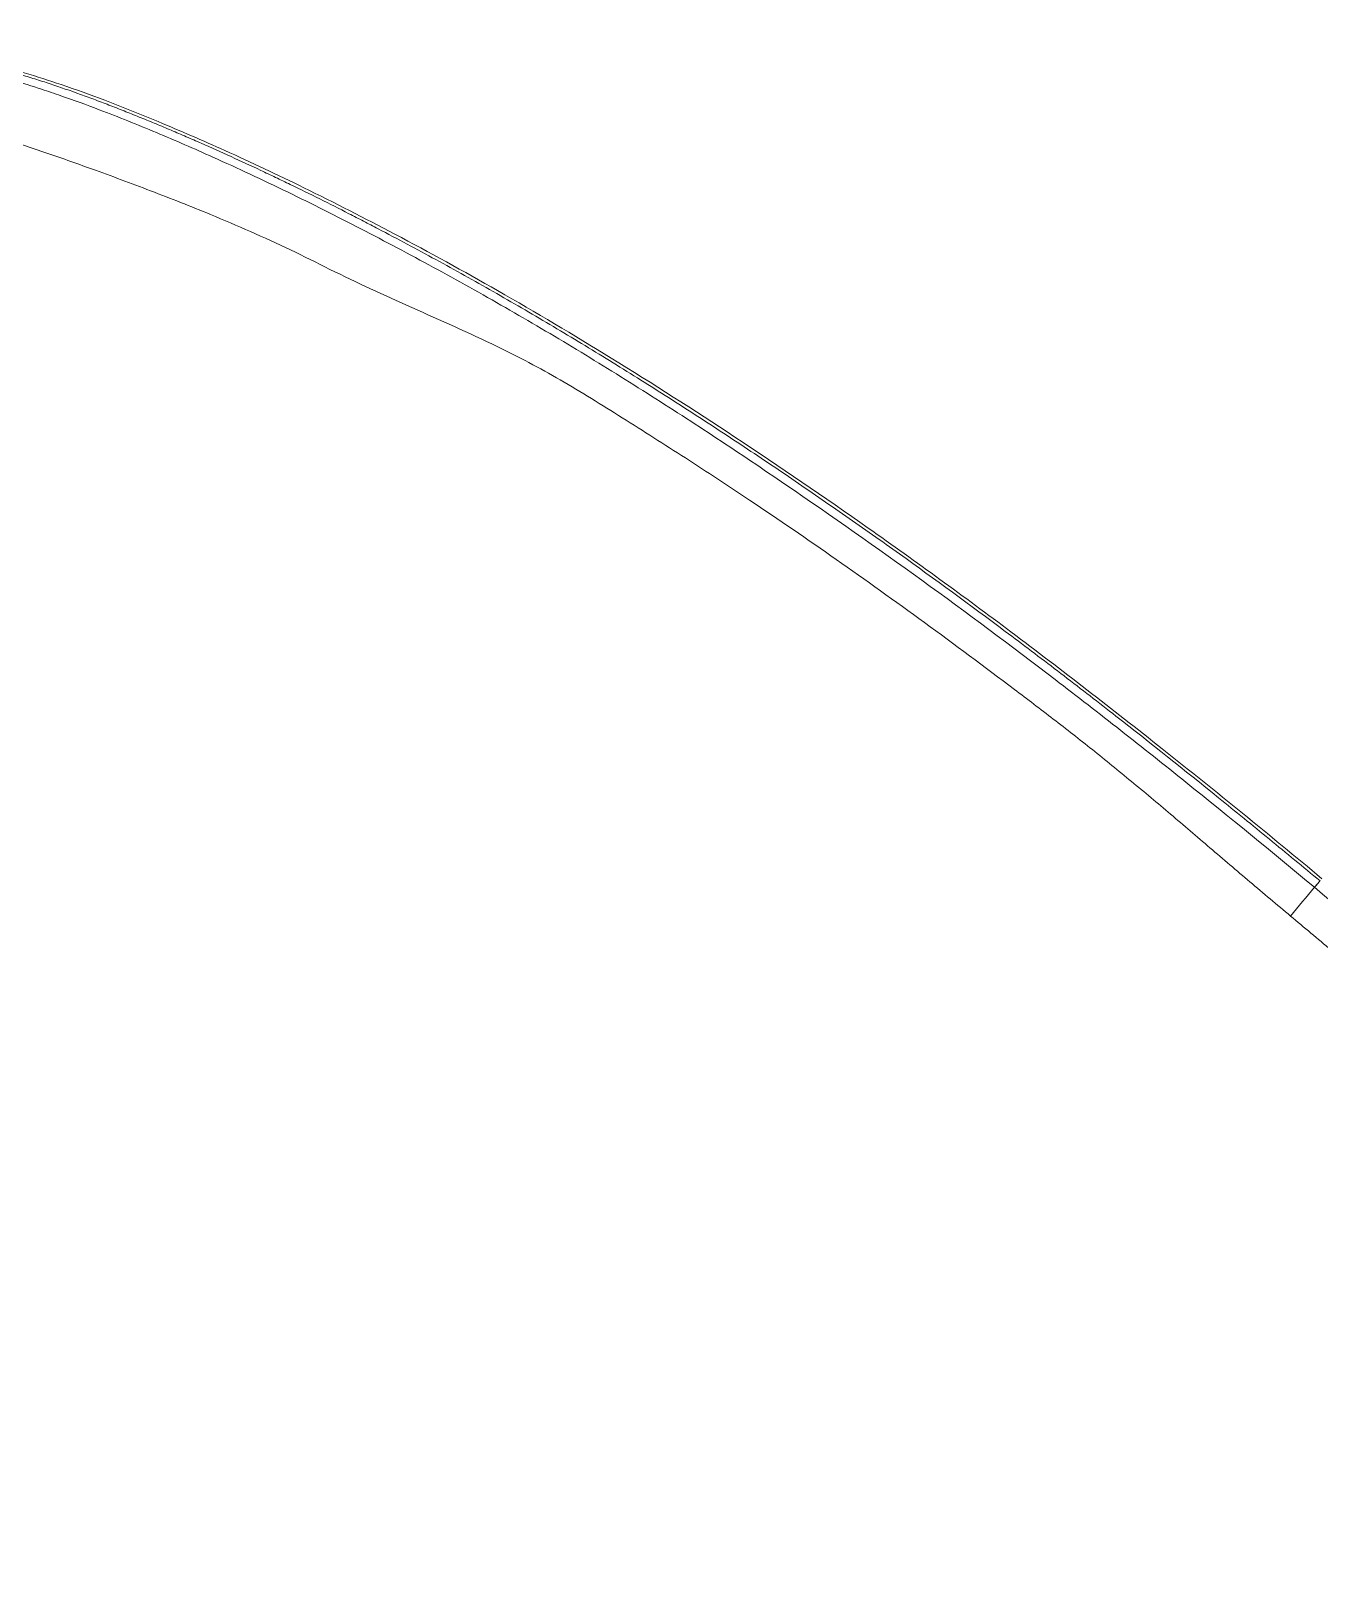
# Model space of a CAD drawing. Header units: metres. Extents: x 822482 to 822767, y 9662202 to 9662512.
# Drawn here: x 822643.3177 to 822643.455, y 9662442.6046 to 9662442.7697 of the extents above; entities that cross this region are included whole.
import ezdxf

# ---------------------------------------------------------------- set-up
doc = ezdxf.new("R2010")
doc.units = ezdxf.units.M
doc.layers.add('A-MOB', color=251, linetype='Continuous', lineweight=0)
doc.layers.add('ARQ_NE_MOBILIÁRIOS', color=251, linetype='Continuous', lineweight=0)

# ---------------------------------------------------------------- blocks, each defined once
blk = doc.blocks.new('cadeira')
at = {"layer": 'A-MOB'}
for points, knots in [([(2102.161346410759, 1481.959047769554), (2102.161040314982, 1481.959849355233), (2102.160150916859, 1481.962064327407), (2102.158295425208, 1481.965973983211), (2102.155366461605, 1481.970244777881), (2102.152096925955, 1481.973976033173), (2102.149085028148, 1481.976930208021), (2102.145590398114, 1481.979897573088), (2102.141474487108, 1481.982949096576), (2102.137007953538, 1481.985811656131), (2102.132652140891, 1481.988326557889), (2102.129087002082, 1481.990207440321), (2102.125978065668, 1481.991713641277), (2102.122795490944, 1481.993140492098), (2102.118964670018, 1481.994709692563), (2102.114197957723, 1481.996453004462), (2102.108238733034, 1481.998399104515), (2102.100834864648, 1482.000598933089), (2102.091831367947, 1482.002966360157), (2102.081211703988, 1482.005402300711), (2102.068974691953, 1482.00782742197), (2102.05509889894, 1482.010081429173), (2102.039595710467, 1482.01209111182), (2102.022471086954, 1482.013785687591), (2102.003732115793, 1482.015081896765), (2101.98339027624, 1482.015857663295), (2101.969300239689, 1482.016083307924), (2101.961990880377, 1482.016102666117)], [0, 0, 0, 0, 0.02995911286888391, 0.08088062373914814, 0.1329255119908842, 0.1594012929847864, 0.1861623748214406, 0.213114678193881, 0.2379940755974043, 0.266452239440697, 0.2895535125081626, 0.3072722261562609, 0.3201838069942474, 0.3344327185100601, 0.3517218978557353, 0.3720260242732891, 0.3970887700545996, 0.4285389558093801, 0.4664246304938152, 0.510683964016029, 0.5613885270737463, 0.6184995322392168, 0.6820056439018086, 0.7519116337547423, 0.8282219892358486, 0.9109268318679917, 1, 1, 1, 1]), ([(2101.96199088038, 1482.015788618165), (2101.964318981666, 1482.015774897951), (2101.966647023625, 1482.015755524777), (2101.971302961689, 1482.015702877605), (2101.973630884171, 1482.015669603159), (2101.980614160612, 1482.015545039491), (2101.985269117629, 1482.01542900859), (2101.992249409167, 1482.015189935037), (2101.994575819176, 1482.015099411391), (2101.999227540197, 1482.01489485939), (2102.001552965388, 1482.014780786996), (2102.008526779741, 1482.014401966082), (2102.013172887822, 1482.014100632366), (2102.01897637987, 1482.013658818287), (2102.020136859897, 1482.013567197135), (2102.022457138874, 1482.01337731819), (2102.025936629122, 1482.013082537628), (2102.029413277409, 1482.012757250489), (2102.032887953832, 1482.012410790047), (2102.034045851394, 1482.012291781996), (2102.036360970772, 1482.012046510419), (2102.037518209616, 1482.011920240134), (2102.040988526559, 1482.011530202597), (2102.043300308349, 1482.011255197332), (2102.046765164414, 1482.010818766007), (2102.047919586095, 1482.010669314963), (2102.050227326206, 1482.010362373008), (2102.051380652823, 1482.010204907232), (2102.05368617476, 1482.009881677917), (2102.054838395666, 1482.009715887213), (2102.05714143899, 1482.009375504139), (2102.058292268302, 1482.009200910977), (2102.060592461882, 1482.008842439559), (2102.061741826261, 1482.008658562091), (2102.064039012343, 1482.008281059513), (2102.065186798258, 1482.008087439921), (2102.067480435742, 1482.007690044029), (2102.068626314151, 1482.00748622856), (2102.070916147297, 1482.007068156714), (2102.072060168756, 1482.006853935394), (2102.075488990444, 1482.006196093064), (2102.077770312693, 1482.005737311265), (2102.081185455384, 1482.00501863371), (2102.082891316206, 1482.004651667212), (2102.08459460768, 1482.004273213149), (2102.085729563758, 1482.004018351648), (2102.086296760514, 1482.003889660037), (2102.087997439932, 1482.003499519197), (2102.089130022534, 1482.003233981332), (2102.091392307888, 1482.002690691838), (2102.09252181222, 1482.002412988128), (2102.094213298037, 1482.001986433562), (2102.094776689589, 1482.001842565637), (2102.0959022611, 1482.001551530564), (2102.096464469695, 1482.001404368094), (2102.098149366212, 1482.000958045002), (2102.099270326629, 1482.000654055666), (2102.101507612, 1482.00003356331), (2102.102623914626, 1481.99971697102), (2102.104294679813, 1481.999231890675), (2102.104851000694, 1481.999068535502), (2102.105962452895, 1481.998738461147), (2102.106517558883, 1481.998571664411), (2102.107626083277, 1481.998233175148), (2102.108179476973, 1481.998061386773), (2102.109284557395, 1481.997713270445), (2102.109836260649, 1481.997537026406), (2102.11066257282, 1481.997269681797), (2102.110937802374, 1481.997180066292), (2102.111487846743, 1481.996999874177), (2102.111762700214, 1481.996909296239), (2102.11258632877, 1481.996636176773), (2102.113134083897, 1481.996452244266), (2102.114226312388, 1481.996079877647), (2102.114770784605, 1481.995891433435), (2102.115855799087, 1481.995509052345), (2102.116396324065, 1481.995315080339), (2102.118011241651, 1481.994723896167), (2102.119079014195, 1481.994317491362), (2102.120400519552, 1481.993791591293), (2102.120663981727, 1481.993685593561), (2102.121188871311, 1481.993472131592), (2102.121450355245, 1481.993364644858), (2102.122231926664, 1481.993039954499), (2102.122749135385, 1481.992820523197), (2102.124289205527, 1481.992153609651), (2102.125300538441, 1481.991697581066), (2102.126793859053, 1481.990997749736), (2102.127287679603, 1481.990761835107), (2102.128022330038, 1481.990403621003), (2102.128266278229, 1481.990283441237), (2102.128751342399, 1481.990042059954), (2102.128992545414, 1481.989920821283), (2102.13019213352, 1481.989312025729), (2102.131131246391, 1481.988816706035), (2102.13251324938, 1481.988062369768), (2102.132969469249, 1481.987809038754), (2102.133873633875, 1481.987299506206), (2102.134321588231, 1481.987043171438), (2102.134987809059, 1481.986656669731), (2102.135208934427, 1481.986527525156), (2102.135539233332, 1481.986333386624), (2102.135649098724, 1481.986268600498), (2102.135868352048, 1481.986138873662), (2102.135977719436, 1481.986073944995), (2102.136522838462, 1481.985749195673), (2102.136953803208, 1481.98548884032), (2102.138230446243, 1481.984705502336), (2102.139059902599, 1481.984180115481), (2102.140267479555, 1481.983388033459), (2102.140663902933, 1481.983123335463), (2102.14144382207, 1481.982592780858), (2102.141827261599, 1481.982326887406), (2102.142957531986, 1481.981528096103), (2102.143684614086, 1481.980994643181), (2102.145089145129, 1481.979926879508), (2102.145766590644, 1481.979392576239), (2102.146747294176, 1481.97859046559), (2102.147068278934, 1481.978322971099), (2102.147541027764, 1481.977921593611), (2102.147697155002, 1481.977787779842), (2102.148006516028, 1481.977520122124), (2102.148159802488, 1481.977386230377), (2102.148917312437, 1481.976718267362), (2102.149496096177, 1481.976187567624), (2102.150602428127, 1481.975133905402), (2102.151129976047, 1481.974610924287), (2102.151884843626, 1481.973832749464), (2102.1521303859, 1481.973574392557), (2102.152489872913, 1481.973188622772), (2102.152608230214, 1481.973060331156), (2102.152842047078, 1481.972804399599), (2102.152957524323, 1481.972676740369), (2102.153527606793, 1481.972040273638), (2102.153959183644, 1481.971538236302), (2102.154777754065, 1481.970547323879), (2102.155164767261, 1481.970058384873), (2102.155897871616, 1481.969093089592), (2102.1563304346, 1481.968497656814), (2102.156733444613, 1481.967911969303), (2102.156892332681, 1481.967678476264), (2102.156970633341, 1481.967562099076), (2102.157202020664, 1481.967214300306), (2102.157351567575, 1481.966984251728), (2102.157786783032, 1481.966299354185), (2102.158059030601, 1481.965849774467), (2102.158571375324, 1481.964963357581), (2102.158811470279, 1481.964526498705), (2102.159150053717, 1481.963880465908), (2102.159313953805, 1481.963559772895), (2102.159470235954, 1481.963242534976), (2102.159572783018, 1481.96303180528), (2102.159623238864, 1481.962926813485), (2102.159871560064, 1481.962403937489), (2102.16005760196, 1481.961992213644), (2102.160410689109, 1481.961181564824), (2102.160577731982, 1481.960782760856), (2102.160818760532, 1481.960193046609), (2102.160897550704, 1481.959997877486), (2102.161052554368, 1481.959610057899), (2102.161128700342, 1481.959417402557), (2102.16127816068, 1481.959034279095), (2102.161351477589, 1481.958843807137), (2102.161495159994, 1481.9584644007), (2102.161565470606, 1481.958275510282), (2102.161772785488, 1481.957711149144), (2102.161906261991, 1481.957338016291), (2102.162169409892, 1481.956598196969), (2102.162298804184, 1481.95623153248), (2102.162553525615, 1481.955504566939), (2102.16267885326, 1481.955144275483), (2102.162925728322, 1481.95442973747), (2102.163047215955, 1481.954075475131), (2102.163287094251, 1481.953372663344), (2102.163405528541, 1481.953024126169), (2102.163640499332, 1481.95233248862), (2102.163757038731, 1481.95198927919), (2102.163989350111, 1481.951307741153), (2102.164105099402, 1481.950969427328), (2102.164451024896, 1481.949961776327), (2102.16467988233, 1481.949299734348), (2102.165133573055, 1481.947994724299), (2102.165358405643, 1481.947351760186), (2102.165803511683, 1481.94608557248), (2102.166023773529, 1481.945462369822), (2102.16667816365, 1481.943623375287), (2102.167105920541, 1481.942438121436), (2102.167736915613, 1481.940724631929), (2102.167945481978, 1481.940164180012), (2102.168359361988, 1481.939065440471), (2102.168564677362, 1481.938527147478), (2102.168972407248, 1481.937473264452), (2102.169174816727, 1481.936957673274), (2102.169577153106, 1481.935949870408), (2102.169777086719, 1481.935457642874), (2102.170174966884, 1481.934497090991), (2102.170372904952, 1481.934028787243), (2102.170767236564, 1481.933116735033), (2102.17096362077, 1481.93267300778), (2102.171355307928, 1481.931810711041), (2102.171550616077, 1481.931392130336), (2102.171940601344, 1481.930580779034), (2102.172135308083, 1481.930187998988), (2102.172524214575, 1481.929428914699), (2102.172718412371, 1481.929062601893), (2102.173106373659, 1481.928357034712), (2102.173300133485, 1481.928017787901), (2102.173687249168, 1481.927367040358), (2102.173880598914, 1481.927055549524), (2102.174266937045, 1481.926460970759), (2102.174459933595, 1481.92617787363), (2102.17474919905, 1481.925774926245), (2102.174845584195, 1481.925644231509), (2102.175038263464, 1481.925390088661), (2102.175134554191, 1481.925266639938), (2102.175423170871, 1481.924907208129), (2102.175615252069, 1481.924682124329), (2102.17618990849, 1481.924050510769), (2102.176570896393, 1481.923687607966), (2102.177042498141, 1481.923307005927), (2102.177136585097, 1481.923234539275), (2102.177324220844, 1481.923096937563), (2102.177417772681, 1481.9230318), (2102.177604294991, 1481.922908858673), (2102.177697260075, 1481.922851054901), (2102.177882585858, 1481.922742789592), (2102.177974961263, 1481.922692327052), (2102.178159241076, 1481.92259875995), (2102.178251145122, 1481.922555655376), (2102.178434599798, 1481.922476812086), (2102.178526218489, 1481.922441073462), (2102.178799669479, 1481.922344918435), (2102.178980015873, 1481.922295561396), (2102.179154936757, 1481.922260993616)], [0, 0, 0, 0, 0.01562499999999878, 0.01562499999999878, 0.03124999999999745, 0.03124999999999745, 0.06249999999999489, 0.06249999999999489, 0.07812499999999367, 0.07812499999999367, 0.09374999999999245, 0.09374999999999245, 0.12499999999999, 0.12499999999999, 0.1328124999999895, 0.1328124999999895, 0.1406249999999888, 0.1562499999999877, 0.1562499999999877, 0.1640624999999871, 0.1640624999999871, 0.1718749999999866, 0.1718749999999866, 0.1874999999999852, 0.1874999999999852, 0.1953124999999846, 0.1953124999999846, 0.2031249999999839, 0.2031249999999839, 0.2109374999999832, 0.2109374999999832, 0.2187499999999825, 0.2187499999999825, 0.2265624999999818, 0.2265624999999818, 0.2343749999999811, 0.2343749999999811, 0.2421874999999805, 0.2421874999999805, 0.2499999999999798, 0.2499999999999798, 0.2656249999999786, 0.2656249999999786, 0.2734374999999779, 0.2773437499999775, 0.2773437499999775, 0.281249999999977, 0.281249999999977, 0.289062499999976, 0.289062499999976, 0.2968749999999751, 0.2968749999999751, 0.3007812499999747, 0.3007812499999747, 0.3046874999999742, 0.3046874999999742, 0.3124999999999737, 0.3124999999999737, 0.3203124999999731, 0.3203124999999731, 0.3242187499999729, 0.3242187499999729, 0.3281249999999726, 0.3281249999999726, 0.3320312499999724, 0.3320312499999724, 0.3359374999999721, 0.3359374999999721, 0.337890624999972, 0.337890624999972, 0.3398437499999718, 0.3398437499999718, 0.3437499999999718, 0.3437499999999718, 0.3476562499999718, 0.3476562499999718, 0.3515624999999718, 0.3515624999999718, 0.3593749999999717, 0.3593749999999717, 0.3613281249999718, 0.3613281249999718, 0.363281249999972, 0.363281249999972, 0.3671874999999719, 0.3671874999999719, 0.3749999999999719, 0.3749999999999719, 0.3789062499999719, 0.3789062499999719, 0.3808593749999721, 0.3808593749999721, 0.3828124999999722, 0.3828124999999722, 0.3906249999999727, 0.3906249999999727, 0.394531249999973, 0.394531249999973, 0.3984374999999734, 0.3984374999999734, 0.4003906249999735, 0.4003906249999735, 0.4013671874999736, 0.4013671874999736, 0.4023437499999737, 0.4023437499999737, 0.4062499999999738, 0.4062499999999738, 0.4140624999999739, 0.4140624999999739, 0.4179687499999739, 0.4179687499999739, 0.4218749999999739, 0.4218749999999739, 0.4296874999999739, 0.4296874999999739, 0.4374999999999739, 0.4374999999999739, 0.441406249999974, 0.441406249999974, 0.4433593749999738, 0.4433593749999738, 0.4453124999999736, 0.4453124999999736, 0.4531249999999729, 0.4531249999999729, 0.4609374999999722, 0.4609374999999722, 0.4648437499999719, 0.4648437499999719, 0.4667968749999717, 0.4667968749999717, 0.4687499999999716, 0.4687499999999716, 0.4765624999999698, 0.4765624999999698, 0.4843749999999679, 0.4843749999999679, 0.4921874999999661, 0.4941406249999658, 0.4941406249999658, 0.4960937499999654, 0.4960937499999654, 0.499999999999965, 0.499999999999965, 0.5078124999999643, 0.5078124999999643, 0.5156249999999635, 0.5156249999999635, 0.5195312499999631, 0.5214843749999631, 0.5214843749999631, 0.5234374999999631, 0.5234374999999631, 0.5312499999999637, 0.5312499999999637, 0.5390624999999643, 0.5390624999999643, 0.5429687499999647, 0.5429687499999647, 0.5468749999999651, 0.5468749999999651, 0.5507812499999656, 0.5507812499999656, 0.554687499999966, 0.554687499999966, 0.5624999999999666, 0.5624999999999666, 0.5703124999999671, 0.5703124999999671, 0.5781249999999676, 0.5781249999999676, 0.5859374999999682, 0.5859374999999682, 0.5937499999999687, 0.5937499999999687, 0.6015624999999692, 0.6015624999999692, 0.6093749999999698, 0.6093749999999698, 0.6249999999999709, 0.6249999999999709, 0.6406249999999721, 0.6406249999999721, 0.6562499999999734, 0.6562499999999734, 0.687499999999976, 0.687499999999976, 0.7031249999999771, 0.7031249999999771, 0.7187499999999784, 0.7187499999999784, 0.7343749999999796, 0.7343749999999796, 0.7499999999999807, 0.7499999999999807, 0.7656249999999818, 0.7656249999999818, 0.781249999999983, 0.781249999999983, 0.7968749999999841, 0.7968749999999841, 0.8124999999999853, 0.8124999999999853, 0.8281249999999865, 0.8281249999999865, 0.8437499999999876, 0.8437499999999876, 0.8593749999999887, 0.8593749999999887, 0.8749999999999899, 0.8749999999999899, 0.8828124999999905, 0.8828124999999905, 0.890624999999991, 0.890624999999991, 0.9062499999999923, 0.9062499999999923, 0.9374999999999949, 0.9374999999999949, 0.9453124999999956, 0.9453124999999956, 0.9531249999999962, 0.9531249999999962, 0.9609374999999968, 0.9609374999999968, 0.9687499999999974, 0.9687499999999974, 0.9765624999999981, 0.9765624999999981, 0.9843749999999987, 0.9843749999999987, 1, 1, 1, 1]), ([(2101.96199088038, 1482.014900688576), (2101.95609102742, 1482.014867489123), (2101.947240562048, 1482.014759121294), (2101.935445750009, 1482.014443521661), (2101.923657203716, 1482.013995858599), (2101.908937756823, 1482.013154928407), (2101.894234539865, 1482.011881519563), (2101.882491737637, 1482.010631532412), (2101.873712694707, 1482.009547761236), (2101.866435352109, 1482.008497175602), (2101.860639607549, 1482.007563877575), (2101.854862287205, 1482.006567238629), (2101.84911410999, 1482.005473406439), (2101.843393055383, 1482.004286093472), (2101.839115320602, 1482.003349796476), (2101.834850136863, 1482.002368615326), (2101.829182467378, 1482.000989155561), (2101.823899612623, 1481.999579768548), (2101.818996567473, 1481.998157859185), (2101.815855875461, 1481.997204730914), (2101.812728029932, 1481.996210852946), (2101.809276015123, 1481.9950508255), (2101.80620328937, 1481.993937333067), (2101.80318289913, 1481.992754429844), (2101.800545439233, 1481.991647897431), (2101.797658198448, 1481.990335458623), (2101.794866863434, 1481.988962175016), (2101.791268972365, 1481.987062696273), (2101.787566100293, 1481.984914347742), (2101.784367307249, 1481.982875413866), (2101.781340704857, 1481.980811235077), (2101.778109111896, 1481.9783701608), (2101.774548360088, 1481.975253586277), (2101.771886759161, 1481.972547730362), (2101.770189862967, 1481.970586684919), (2101.768656344212, 1481.968678734293), (2101.767108818804, 1481.966544835196), (2101.765893521123, 1481.964535961841), (2101.765228018306, 1481.963297604019), (2101.764811071145, 1481.962485253854), (2101.764173068497, 1481.961160656306), (2101.763383108761, 1481.959272083196), (2101.76264417308, 1481.95737057548), (2101.762051994723, 1481.955740887396), (2101.76157065258, 1481.954363456279), (2101.7611044928, 1481.953001509698), (2101.760193413521, 1481.950319143444), (2101.759165825542, 1481.947341629985), (2101.758085953839, 1481.944281772062), (2101.757412763073, 1481.942403302219), (2101.756852656681, 1481.940855502324), (2101.756416613446, 1481.93967443019), (2101.755959420218, 1481.938475425639), (2101.755491579202, 1481.937279549609), (2101.755101590367, 1481.936303144132), (2101.754795778515, 1481.93554644593), (2101.754571072236, 1481.93499421823), (2101.754352581569, 1481.934460369345), (2101.754068771953, 1481.933772173759), (2101.75358978467, 1481.932627420999), (2101.75313800628, 1481.931592374603), (2101.752764521587, 1481.930770742093), (2101.752610958578, 1481.930438786417), (2101.752489199513, 1481.93017913631), (2101.752368120669, 1481.929923322394), (2101.752097829235, 1481.929360327907), (2101.751684910627, 1481.928533781343), (2101.751161960787, 1481.927553010755), (2101.750640370696, 1481.926641175064), (2101.750052723515, 1481.925701870505), (2101.749505239142, 1481.924931149394), (2101.748760953348, 1481.923998594233), (2101.747875781686, 1481.923066076596), (2101.746989727041, 1481.922400828355), (2101.746246613235, 1481.921972584946), (2101.745701643689, 1481.921729243408), (2101.745207575904, 1481.921580694207), (2101.744873872083, 1481.921505558597), (2101.744630614458, 1481.921450890134), (2101.744389993284, 1481.921364631883), (2101.744066552718, 1481.921170763787), (2101.743600855476, 1481.920706113142), (2101.742995998898, 1481.919742139227), (2101.742125494853, 1481.917642583606), (2101.741285197357, 1481.914156904551), (2101.740522006137, 1481.908876599446), (2101.740013153824, 1481.903947175508), (2101.739662591981, 1481.899030664927), (2101.739422449323, 1481.894655858698), (2101.739231537249, 1481.890594701004), (2101.739034656586, 1481.885655083942), (2101.738824854988, 1481.879787895389), (2101.738609670525, 1481.873703164998), (2101.738440171222, 1481.869022016002), (2101.738322567459, 1481.865872977786), (2101.738262690302, 1481.864293709374), (2101.738201583438, 1481.862710596799), (2101.73813195897, 1481.860948054305), (2101.738023865534, 1481.858299365501), (2101.737841465227, 1481.854048572193), (2101.737579796847, 1481.848354372179), (2101.737318161771, 1481.842982713159), (2101.737101734427, 1481.838663241167), (2101.736936135191, 1481.835413139459), (2101.736767538141, 1481.83215311471), (2101.736577189306, 1481.828520477917), (2101.736403033371, 1481.82524086883), (2101.736168076875, 1481.820857380101), (2101.735770942483, 1481.813528970695), (2101.735162290796, 1481.802471549777), (2101.734509854334, 1481.790602464071), (2101.734025587567, 1481.781661195021), (2101.733708185886, 1481.775690187911), (2101.73339555229, 1481.769714280358), (2101.733015837078, 1481.762238720609), (2101.732571779005, 1481.753270719413), (2101.732133198439, 1481.744317139715), (2101.73170184538, 1481.735390585076), (2101.731279469828, 1481.726503659055), (2101.730799349414, 1481.716164917407), (2101.730263958813, 1481.704366776298), (2101.729739724403, 1481.692550023198), (2101.729354195289, 1481.683651407559), (2101.728974323541, 1481.674715657202), (2101.728354892938, 1481.659723079108), (2101.727799792417, 1481.643904426628), (2101.727465983702, 1481.632327168338), (2101.727379620869, 1481.629118263742), (2101.727344855059, 1481.62778919769), (2101.727325564956, 1481.627038796429), (2101.727312137312, 1481.626510376788), (2101.727298836473, 1481.62598281864), (2101.727282449812, 1481.625325007345), (2101.72724389832, 1481.623751631664), (2101.72718902211, 1481.621412217164), (2101.72710005406, 1481.617273256004), (2101.726992684723, 1481.611369907125), (2101.726911117435, 1481.604782556305), (2101.726900327351, 1481.59911435096), (2101.726912926636, 1481.595724618238), (2101.726932689088, 1481.593108157895), (2101.726963694995, 1481.590418755066), (2101.72701957846, 1481.586791370216), (2101.727115857615, 1481.582283816326), (2101.727270978221, 1481.577251888552), (2101.727481800391, 1481.572560817485), (2101.727764440071, 1481.568174322939), (2101.728082663051, 1481.564638532235), (2101.728400560573, 1481.561801157114), (2101.728676218338, 1481.55966561684), (2101.728994685778, 1481.557519429974), (2101.729483822002, 1481.554639468493), (2101.730230141737, 1481.550997211886), (2101.731343519792, 1481.546637350357), (2101.732454459524, 1481.543078616087), (2101.73345647458, 1481.540296600825), (2101.735074454664, 1481.53619869106), (2101.737302332307, 1481.53166645414), (2101.740380003883, 1481.526878741977), (2101.742961238898, 1481.523512715718), (2101.745813541811, 1481.520386844767), (2101.748907148319, 1481.517498358358), (2101.752222105486, 1481.514855466331), (2101.755737393128, 1481.512470191752), (2101.759424192633, 1481.510342221905), (2101.763235245647, 1481.508417086731), (2101.767131092247, 1481.506652651957), (2101.772415724, 1481.504481619811), (2101.779147665785, 1481.502046881958), (2101.7866879993, 1481.499741542955), (2101.793642935308, 1481.497939711485), (2101.798723059967, 1481.496788570813), (2101.801711758679, 1481.496165174182), (2101.802583073164, 1481.495987727457)], [0, 0, 0, 0, 0.01821360920880081, 0.02732041381320122, 0.03642721841760162, 0.05464082762640244, 0.07285443683520325, 0.08196124143960365, 0.09106804604400406, 0.1001748506484045, 0.1047282529506047, 0.1092816552528049, 0.1183884598572053, 0.1229418621594055, 0.1274952644616057, 0.1320486667638059, 0.1366020690660061, 0.1457088736704065, 0.1491239253970567, 0.1525389771237068, 0.1559540288503569, 0.1593690805770071, 0.1639224828792073, 0.1661991840303074, 0.1696142357569576, 0.1730292874836077, 0.1764443392102579, 0.179859390936908, 0.1866894943902083, 0.1912428966924085, 0.1935195978435086, 0.2003497012968089, 0.2071798047501092, 0.2140099082034095, 0.2185633105056098, 0.2208400116567099, 0.2276701151100101, 0.2345002185633105, 0.2367769197144106, 0.2379152702899606, 0.2413303220166108, 0.2481604254699111, 0.2549905289232114, 0.2595439312254116, 0.2640973335276118, 0.268650735829812, 0.2732041381320122, 0.291417747340813, 0.3005245519452134, 0.3096313565496138, 0.314184758851814, 0.3187381611540142, 0.3232915634562144, 0.3278449657584146, 0.3323983680606148, 0.3346750692117149, 0.336951770362815, 0.3392284715139151, 0.3415051726650152, 0.3460585749672154, 0.3551653795716159, 0.3574420807227159, 0.3597187818738161, 0.3608571324493661, 0.3619954830249161, 0.3642721841760163, 0.3711022876293166, 0.3779323910826168, 0.3847624945359172, 0.3915925979892175, 0.4006994025936179, 0.4052528048958181, 0.4189130118024187, 0.4325732187090193, 0.4371266210112195, 0.4462334256156199, 0.4530635290689202, 0.4564785807955704, 0.4598936325222205, 0.4633086842488707, 0.4667237359755208, 0.4735538394288211, 0.4826606440332215, 0.491767448637622, 0.5099810578464228, 0.5190878624508232, 0.5281946670552236, 0.5373014716596239, 0.5418548739618242, 0.5464082762640243, 0.5532383797173247, 0.560068483170625, 0.5668985866239253, 0.5737286900772256, 0.5754362159405507, 0.5771437418038757, 0.5788512676672009, 0.5805587935305259, 0.582835494681626, 0.5873888969838262, 0.5942190004371265, 0.6010491038904268, 0.604464155617077, 0.6078792073437271, 0.6112942590703773, 0.6147093107970274, 0.6192627130992276, 0.6215394142503278, 0.628369517703628, 0.6420297246102287, 0.6556899315168292, 0.6647967361212297, 0.6693501384234298, 0.6739035407256301, 0.6830103453300305, 0.6921171499344309, 0.7012239545388312, 0.7103307591432317, 0.7194375637476321, 0.7285443683520325, 0.7422045752586331, 0.7558647821652337, 0.7649715867696342, 0.7695249890718343, 0.783185195978435, 0.8105056097916361, 0.8173357132449365, 0.8196124143960366, 0.8207507649715866, 0.8216045279032491, 0.8220314093690804, 0.8224582908349117, 0.8233120537665742, 0.8241658166982367, 0.8275808684248869, 0.8309959201515371, 0.8378260236048374, 0.8469328282092378, 0.851486230511438, 0.8537629316625381, 0.8560396328136382, 0.8583163339647383, 0.8605930351158384, 0.8651464374180385, 0.8696998397202388, 0.874253242022439, 0.8788066443246392, 0.8833600466268394, 0.8856367477779395, 0.8879134489290396, 0.8901901500801397, 0.8924668512312398, 0.8970202535334401, 0.9015736558356402, 0.9061270581378404, 0.9084037592889406, 0.9106804604400406, 0.9197872650444411, 0.9243406673466412, 0.9288940696488415, 0.9334474719510416, 0.9380008742532419, 0.942554276555442, 0.9471076788576422, 0.9516610811598425, 0.9562144834620426, 0.9607678857642429, 0.965321288066443, 0.9744280926708435, 0.9835348972752439, 0.9903650007285442, 0.9971951041818444, 1, 1, 1, 1]), ([(2102.121415661095, 1481.495991184721), (2102.122281301453, 1481.496167531249), (2102.1252643204, 1481.496789844198), (2102.130338825453, 1481.497939711485), (2102.137293761461, 1481.499741542955), (2102.144834094976, 1481.502046881958), (2102.151566036761, 1481.504481619811), (2102.156850668513, 1481.506652651957), (2102.160746515114, 1481.508417086731), (2102.164557568128, 1481.510342221905), (2102.168244367632, 1481.512470191752), (2102.171759655275, 1481.514855466331), (2102.175074612441, 1481.517498358358), (2102.178168218949, 1481.520386844767), (2102.181020521863, 1481.523512715718), (2102.183601756878, 1481.526878741977), (2102.186679428453, 1481.53166645414), (2102.188907306096, 1481.53619869106), (2102.19052528618, 1481.540296600825), (2102.191527301236, 1481.543078616087), (2102.192638240968, 1481.546637350357), (2102.193751619024, 1481.550997211886), (2102.194497938759, 1481.554639468493), (2102.194987074983, 1481.557519429974), (2102.195305542423, 1481.55966561684), (2102.195581200187, 1481.561801157114), (2102.19589909771, 1481.564638532235), (2102.196217320689, 1481.568174322939), (2102.19649996037, 1481.572560817485), (2102.19671078254, 1481.577251888552), (2102.196865903145, 1481.582283816326), (2102.1969621823, 1481.586791370216), (2102.197018065766, 1481.590418755066), (2102.197049071673, 1481.593108157895), (2102.197068834124, 1481.595724618238), (2102.197081433409, 1481.59911435096), (2102.197070643326, 1481.604782556305), (2102.196989076037, 1481.611369907125), (2102.1968817067, 1481.617273256004), (2102.196792738651, 1481.621412217164), (2102.19673786244, 1481.623751631664), (2102.196699310948, 1481.625325007345), (2102.196682924288, 1481.62598281864), (2102.196669623448, 1481.626510376788), (2102.196656195805, 1481.627038796429), (2102.196636905702, 1481.62778919769), (2102.196602139891, 1481.629118263742), (2102.196515777058, 1481.632327168338), (2102.196181968343, 1481.643904426628), (2102.195626867823, 1481.659723079108), (2102.195007437219, 1481.674715657202), (2102.194627565472, 1481.683651407559), (2102.194242036357, 1481.692550023198), (2102.193717801947, 1481.704366776298), (2102.193182411347, 1481.716164917407), (2102.192702290933, 1481.726503659055), (2102.192279915381, 1481.735390585076), (2102.191848562322, 1481.744317139715), (2102.191409981756, 1481.753270719413), (2102.190965923682, 1481.762238720609), (2102.19058620847, 1481.769714280358), (2102.190273574874, 1481.775690187911), (2102.189956173193, 1481.781661195021), (2102.189471906427, 1481.790602464071), (2102.188819469965, 1481.802471549777), (2102.188210818278, 1481.813528970695), (2102.187813683885, 1481.820857380101), (2102.18757872739, 1481.82524086883), (2102.187404571454, 1481.828520477917), (2102.18721422262, 1481.83215311471), (2102.187045625569, 1481.835413139459), (2102.186880026333, 1481.838663241167), (2102.18666359899, 1481.842982713159), (2102.186401963914, 1481.848354372179), (2102.186140295534, 1481.854048572193), (2102.185957895227, 1481.858299365501), (2102.18584980179, 1481.860948054305), (2102.185780177322, 1481.862710596799), (2102.185719070458, 1481.864293709374), (2102.185659193301, 1481.865872977786), (2102.185541589539, 1481.869022016002), (2102.185372090235, 1481.873703164998), (2102.185156905772, 1481.879787895389), (2102.184947104175, 1481.885655083942), (2102.184750223511, 1481.890594701004), (2102.184559311438, 1481.894655858698), (2102.18431916878, 1481.899030664927), (2102.183968606936, 1481.903947175508), (2102.183459754624, 1481.908876599446), (2102.182696563404, 1481.914156904551), (2102.181856265908, 1481.917642583606), (2102.180985761863, 1481.919742139227), (2102.180380905285, 1481.920706113142), (2102.179915208043, 1481.921170763787), (2102.179591767477, 1481.921364631883), (2102.179351146302, 1481.921450890134), (2102.179107888678, 1481.921505558597), (2102.178774184856, 1481.921580694207), (2102.178280117071, 1481.921729243408), (2102.177735147525, 1481.921972584946), (2102.17699203372, 1481.922400828355), (2102.176105979074, 1481.923066076596), (2102.175220807413, 1481.923998594233), (2102.174476521618, 1481.924931149394), (2102.173929037246, 1481.925701870505), (2102.173341390065, 1481.926641175064), (2102.172819799974, 1481.927553010755), (2102.172296850133, 1481.928533781343), (2102.171883931526, 1481.929360327907), (2102.171613640091, 1481.929923322394), (2102.171492561247, 1481.93017913631), (2102.171370802183, 1481.930438786417), (2102.171217239174, 1481.930770742093), (2102.170843754481, 1481.931592374603), (2102.170391976091, 1481.932627420999), (2102.169912988807, 1481.933772173759), (2102.169629179192, 1481.934460369345), (2102.169410688525, 1481.93499421823), (2102.169185982246, 1481.93554644593), (2102.168880170394, 1481.936303144132), (2102.168490181559, 1481.937279549609), (2102.168022340543, 1481.938475425639), (2102.167565147315, 1481.93967443019), (2102.167129104079, 1481.940855502324), (2102.166568997687, 1481.942403302219), (2102.165895806922, 1481.944281772062), (2102.164815935218, 1481.947341629985), (2102.163788347239, 1481.950319143444), (2102.162877267961, 1481.953001509698), (2102.162411108181, 1481.954363456279), (2102.161929766038, 1481.955740887396), (2102.16133758768, 1481.95737057548), (2102.160598651999, 1481.959272083196), (2102.159808692263, 1481.961160656306), (2102.159170689616, 1481.962485253854), (2102.158753742455, 1481.963297604019), (2102.158088239638, 1481.964535961841), (2102.156872941956, 1481.966544835196), (2102.155325416549, 1481.968678734293), (2102.153791897794, 1481.970586684919), (2102.1520950016, 1481.972547730362), (2102.149433400672, 1481.975253586277), (2102.145872648864, 1481.9783701608), (2102.142641055903, 1481.980811235077), (2102.139614453512, 1481.982875413866), (2102.136415660467, 1481.984914347742), (2102.132712788396, 1481.987062696273), (2102.129114897327, 1481.988962175016), (2102.126323562313, 1481.990335458623), (2102.123436321528, 1481.991647897431), (2102.120798861631, 1481.992754429844), (2102.117778471391, 1481.993937333067), (2102.114705745637, 1481.9950508255), (2102.111253730829, 1481.996210852946), (2102.1081258853, 1481.997204730914), (2102.104985193288, 1481.998157859185), (2102.100082148138, 1481.999579768548), (2102.094799293383, 1482.000989155561), (2102.089131623898, 1482.002368615326), (2102.084866440159, 1482.003349796476), (2102.080588705377, 1482.004286093472), (2102.07486765077, 1482.005473406439), (2102.069119473555, 1482.006567238629), (2102.063342153212, 1482.007563877575), (2102.057546408651, 1482.008497175602), (2102.050269066054, 1482.009547761236), (2102.041490023124, 1482.010631532412), (2102.029747220895, 1482.011881519563), (2102.015044003938, 1482.013154928407), (2102.000324557044, 1482.013995858599), (2101.988536010751, 1482.014443521661), (2101.976741198713, 1482.014759121294), (2101.96789073334, 1482.014867489123), (2101.96199088038, 1482.014900688576)], [0, 0, 0, 0, 0.002786732965411928, 0.009616960821813215, 0.0164471886782145, 0.02555415915341622, 0.03466112962861794, 0.0392146148662188, 0.04376810010381966, 0.04832158534142052, 0.05287507057902138, 0.05742855581662223, 0.06198204105422309, 0.06653552629182395, 0.0710890115294248, 0.07564249676702567, 0.08019598200462652, 0.08930295247982824, 0.09157969509862868, 0.0938564377174291, 0.09840992295502995, 0.1029634081926308, 0.1075168934302317, 0.1097936360490321, 0.1120703786678325, 0.114347121286633, 0.1166238639054334, 0.1211773491430343, 0.1257308343806351, 0.130284319618236, 0.1348378048558368, 0.1393912900934377, 0.1416680327122381, 0.1439447753310386, 0.146221517949839, 0.1484982605686394, 0.1530517458062403, 0.162158716281442, 0.1689889441378433, 0.1724040580660439, 0.1758191719942445, 0.1766729504762947, 0.1775267289583449, 0.1779536181993699, 0.178380507440395, 0.1792342859224452, 0.1803726572318454, 0.1826493998506458, 0.1894796277070471, 0.2168005391326523, 0.2304609948454548, 0.2350144800830557, 0.2441214505582574, 0.25778190627106, 0.2714423619838626, 0.2805493324590643, 0.289656302934266, 0.2987632734094678, 0.3078702438846695, 0.3169772143598712, 0.3260841848350729, 0.3306376700726738, 0.3351911553102747, 0.3442981257854764, 0.3579585814982789, 0.3716190372110815, 0.3784492650674828, 0.3807260076862832, 0.3852794929238841, 0.3886946068520847, 0.3921097207802854, 0.395524834708486, 0.3989399486366866, 0.4057701764930879, 0.4126004043494892, 0.4171538895870901, 0.4194306322058906, 0.4211381891699909, 0.4228457461340911, 0.4245533030981915, 0.4262608600622918, 0.4330910879186931, 0.4399213157750944, 0.4467515436314957, 0.453581771487897, 0.4581352567254978, 0.4626887419630987, 0.4717957124383004, 0.4809026829135021, 0.4900096533887038, 0.5082235943391072, 0.517330564814309, 0.5264375352895106, 0.533267763145912, 0.5366828770741127, 0.5400979910023133, 0.543513104930514, 0.5469282188587146, 0.5537584467151159, 0.5628654171903176, 0.5674189024279185, 0.581079358140721, 0.5947398138535236, 0.5992932990911244, 0.6084002695663262, 0.6152304974227274, 0.6220607252791287, 0.62889095313553, 0.6357211809919313, 0.6379979236107317, 0.6391362949201319, 0.6402746662295322, 0.6425514088483326, 0.644828151467133, 0.6539351219423347, 0.6584886071799356, 0.660765349798736, 0.6630420924175364, 0.6653188350363369, 0.6675955776551373, 0.6721490628927381, 0.676702548130339, 0.6812560333679399, 0.6858095186055407, 0.6903630038431416, 0.6994699743183433, 0.708576944793545, 0.7267908857439485, 0.7313443709815494, 0.7358978562191502, 0.7404513414567511, 0.7450048266943519, 0.7518350545507532, 0.7586652824071545, 0.7620803963353552, 0.7632187676447554, 0.7654955102635558, 0.7723257381199571, 0.7791559659763584, 0.7814327085951588, 0.7859861938327597, 0.7928164216891609, 0.7996466495455622, 0.8064768774019635, 0.8087536200207639, 0.8133071052583648, 0.8201373331147661, 0.8235524470429667, 0.8269675609711674, 0.830382674899368, 0.8337977888275686, 0.8360745314463691, 0.8406280166839699, 0.8440431306121706, 0.8474582445403712, 0.8508733584685719, 0.8542884723967725, 0.8633954428719742, 0.8679489281095751, 0.8725024133471759, 0.8770558985847768, 0.8816093838223776, 0.8907163542975793, 0.8952698395351802, 0.8998233247727812, 0.9089302952479829, 0.9180372657231846, 0.9271442361983863, 0.9453581771487897, 0.9635721180991931, 0.9726790885743949, 0.9817860590495966, 1, 1, 1, 1]), ([(2101.961990880369, 1482.010912185645), (2101.960104976391, 1482.010909914005), (2101.956356090611, 1482.010905398334), (2101.950769055756, 1482.010962922715), (2101.945255584826, 1482.011012988138), (2101.9398191492, 1482.011019222633), (2101.934461484705, 1482.010938338894), (2101.929180588264, 1482.010753810977), (2101.921713024497, 1482.010397587752), (2101.912164509936, 1482.00983194164), (2101.90064187426, 1482.008954792367), (2101.890386999298, 1482.007955552968), (2101.881341084691, 1482.006883386263), (2101.873452751774, 1482.005827845403), (2101.86575329937, 1482.004764223205), (2101.857489826596, 1482.002980154393), (2101.848785225032, 1482.000407934719), (2101.840973379055, 1481.998260153862), (2101.834806261807, 1481.996848592027), (2101.830316641701, 1481.995581844442), (2101.825158787569, 1481.994016118542), (2101.819402443048, 1481.992094751803), (2101.813444742817, 1481.989959959376), (2101.80802202202, 1481.987935327089), (2101.80380592188, 1481.986240847591), (2101.800389738704, 1481.984731388003), (2101.796806976672, 1481.983020250087), (2101.792609127249, 1481.980775918253), (2101.787926749076, 1481.977995080094), (2101.783755741293, 1481.975133280539), (2101.780102618634, 1481.97231407475), (2101.776876193349, 1481.969503985644), (2101.774426670046, 1481.967018898694), (2101.772573366045, 1481.964835909294), (2101.771206561806, 1481.962929202795), (2101.770140701431, 1481.960911824358), (2101.76927298358, 1481.958887759564), (2101.768528730141, 1481.956944213601), (2101.767649650397, 1481.954912901696), (2101.766880399075, 1481.952567918959), (2101.766228998505, 1481.950213679544), (2101.765637779489, 1481.948283844123), (2101.76510826027, 1481.946714988054), (2101.76435699744, 1481.944384163416), (2101.763358011611, 1481.941378483973), (2101.762382979231, 1481.938564378411), (2101.761693679673, 1481.936488135018), (2101.76126951443, 1481.935231906484), (2101.760872748518, 1481.93412588341), (2101.76053100108, 1481.933188873803), (2101.760298361246, 1481.932241169229), (2101.76019332576, 1481.931398968026), (2101.760115475583, 1481.930933493069), (2101.760086541582, 1481.930760493427)], [0, 0, 0, 0, 0.01773652348125552, 0.03525746879479265, 0.05254797912045499, 0.06959300994904218, 0.08638596657424165, 0.1029389354404081, 0.1192869449134562, 0.1566965945609768, 0.1928947799182849, 0.2279633045251181, 0.2535916488239862, 0.2785601775734153, 0.3028196934074849, 0.3266692880514079, 0.357978537322794, 0.3881623335275317, 0.4028584167835572, 0.4175117126941443, 0.4320581411856639, 0.4536088621124191, 0.4747096151549958, 0.4918136200410256, 0.5085493486008836, 0.5185647336868949, 0.5285485665899243, 0.5484395148002268, 0.5681921530128787, 0.5875621735338851, 0.6068994872167602, 0.6266998825170367, 0.6472253162011229, 0.6613650762925318, 0.6757669801181971, 0.6903082285264618, 0.7050995073722379, 0.7202295012031378, 0.7357568689095029, 0.7595854796922127, 0.7837718742514379, 0.8000288081743908, 0.8163536525677857, 0.8326664083224365, 0.8733317797444019, 0.9141766319295723, 0.9306768176748834, 0.9474412775913722, 0.960293850687107, 0.9729133275796166, 0.9840706720289267, 0.9940796642251317, 1, 1, 1, 1]), ([(2102.163895219179, 1481.930760493427), (2102.163866285178, 1481.930933493069), (2102.163788435, 1481.931398968026), (2102.163683399514, 1481.932241169229), (2102.163450759681, 1481.933188873803), (2102.163109012243, 1481.93412588341), (2102.162712246331, 1481.935231906484), (2102.162288081087, 1481.936488135018), (2102.161598781529, 1481.938564378411), (2102.160623749149, 1481.941378483973), (2102.159624763321, 1481.944384163416), (2102.158873500491, 1481.946714988054), (2102.158343981272, 1481.948283844123), (2102.157752762255, 1481.950213679544), (2102.157101361685, 1481.952567918959), (2102.156332110364, 1481.954912901696), (2102.15545303062, 1481.956944213601), (2102.154708777181, 1481.958887759564), (2102.153841059329, 1481.960911824358), (2102.152775198954, 1481.962929202795), (2102.151408394716, 1481.964835909294), (2102.149555090715, 1481.967018898694), (2102.147105567411, 1481.969503985644), (2102.143879142126, 1481.97231407475), (2102.140226019467, 1481.975133280539), (2102.136055011685, 1481.977995080094), (2102.131372633512, 1481.980775918253), (2102.127174784088, 1481.983020250087), (2102.123592022057, 1481.984731388003), (2102.120175838881, 1481.986240847591), (2102.11595973874, 1481.987935327089), (2102.110537017943, 1481.989959959376), (2102.104579317712, 1481.992094751803), (2102.098822973192, 1481.994016118542), (2102.09366511906, 1481.995581844442), (2102.089175498953, 1481.996848592027), (2102.083008381705, 1481.998260153862), (2102.075196535729, 1482.000407934719), (2102.066491934165, 1482.002980154393), (2102.05822846139, 1482.004764223205), (2102.050529008987, 1482.005827845403), (2102.04264067607, 1482.006883386263), (2102.033594761463, 1482.007955552968), (2102.0233398865, 1482.008954792367), (2102.011817250825, 1482.00983194164), (2102.002268736264, 1482.010397587752), (2101.994801172496, 1482.010753810977), (2101.989520276055, 1482.010938338894), (2101.98416261156, 1482.011019222633), (2101.978726175935, 1482.011012988138), (2101.973212705004, 1482.010962922715), (2101.967625670149, 1482.010905398334), (2101.96387678437, 1482.010909914005), (2101.961990880392, 1482.010912185645)], [0, 0, 0, 0, 0.005920335774868279, 0.01592932797107327, 0.02708667242038343, 0.03970614931289296, 0.0525587224086278, 0.06932318232511658, 0.08582336807042767, 0.1266682202555981, 0.1673335916775635, 0.1836463474322143, 0.1999711918256092, 0.2162281257485621, 0.2404145203077873, 0.2642431310904971, 0.2797704987968622, 0.2949004926277621, 0.3096917714735382, 0.3242330198818029, 0.3386349237074682, 0.3527746837988771, 0.3733001174829633, 0.3931005127832398, 0.4124378264661149, 0.4318078469871213, 0.4515604851997732, 0.4714514334100757, 0.4814352663131051, 0.4914506513991164, 0.5081863799589744, 0.5252903848450041, 0.5463911378875809, 0.5679418588143361, 0.5824882873058557, 0.5971415832164428, 0.6118376664724683, 0.6420214626772061, 0.6733307119485921, 0.6971803065925151, 0.7214398224265848, 0.7464083511760138, 0.7720366954748819, 0.8071052200817151, 0.8433034054390232, 0.8807130550865437, 0.8970610645595919, 0.9136140334257583, 0.9304069900509578, 0.947452020879545, 0.9647425312052074, 0.9822634765187445, 1, 1, 1, 1])]:
    blk.add_open_spline(points, degree=3, knots=knots, dxfattribs=at)
blk.add_rational_spline([(2101.96199088038, 1482.014900688576), (2101.96199088038, 1482.015154649154), (2101.961990880381, 1482.015399305375), (2101.96199088038, 1482.015616691339), (2101.96199088038, 1482.015788618165)], [0.9860317248172139, 0.9147149866354971, 0.8616154169050019, 0.8267330156257287, 0.8100677827976777], degree=4, dxfattribs=at)
blk.add_open_spline([(2101.961990880699, 1482.0109122813), (2101.96199088049, 1482.012252030065), (2101.961990880281, 1482.013582570591), (2101.961990880072, 1482.014900688574)], degree=3, dxfattribs=at)
blk = doc.blocks.new('A$C8f1b9c42')
at = {"layer": 'ARQ_NE_MOBILIÁRIOS', "transparency": 33554687, "xscale": -1, "rotation": 180.0000000035434}
blk.add_blockref('cadeira', (-1730.171125832014, 1240.192537122406), dxfattribs=at)

msp = doc.modelspace()

# ---------------------------------------------------------------- block references
at = {"ltscale": 10, "rotation": 140.0090103764572}
msp.add_blockref('A$C8f1b9c42', (822772.889044792, 9662018.469655523), dxfattribs=at)

doc.saveas('drawing.dxf')
